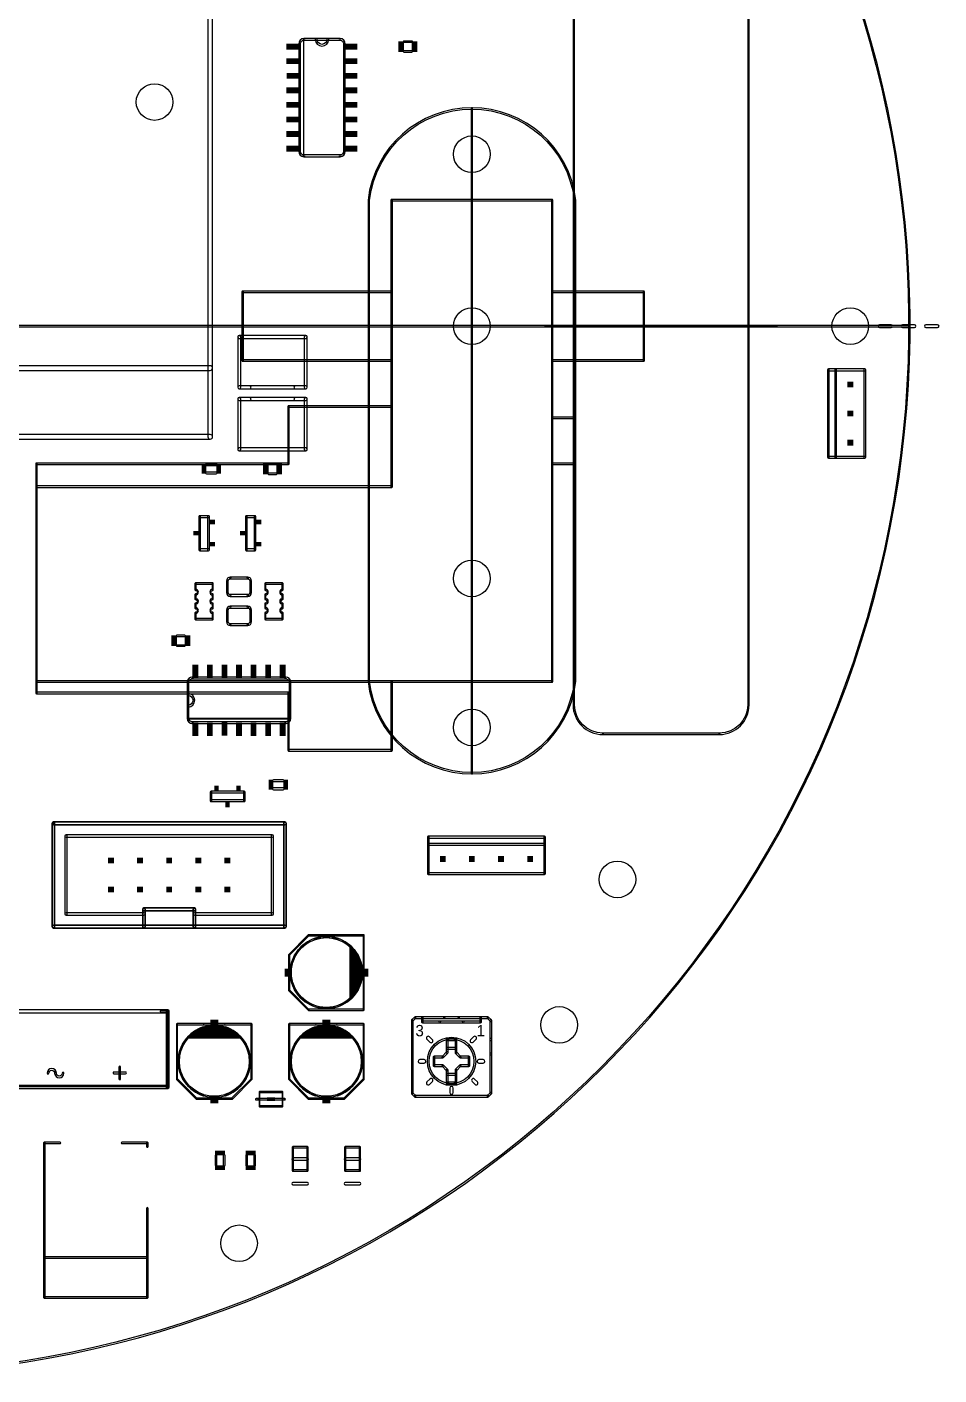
# Model space of a CAD drawing. Extents: x -92 to 94, y -92 to 86.
# Drawn here: x 14.5 to 94.1, y -91.5 to 26.1 of the extents above; entities that cross this region are included whole.
import ezdxf
from ezdxf.enums import TextEntityAlignment as Align

# ---------------------------------------------------------------- set-up
doc = ezdxf.new("R2010")
doc.units = 0
for name, color, linetype in [('20', 178, 'CONTINUOUS'), ('21', 6, 'CONTINUOUS'), ('51', 251, 'CONTINUOUS')]:
    doc.layers.add(name, color=color, linetype=linetype)

# ---------------------------------------------------------------- blocks, each defined once
blk = doc.blocks.new('RECT')
blk.add_solid([(-0.5, -0.5), (0.5, -0.5), (-0.5, 0.5), (0.5, 0.5)])

msp = doc.modelspace()

# ---------------------------------------------------------------- linework, layer by layer
at = {"layer": '20'}
for points in [[(-30.4589, 86.3001, 1), (-30.5011, 86.4199, 5.8333), (30.5011, 86.4199, 1), (30.4589, 86.3001, -5.8333)], [(62.2935, -33.02), (62.2935, 33.02, 1), (62.1665, 33.02), (62.1665, -33.02, 1)], [(77.4065, 33.02), (77.4065, -33.02, 1), (77.5335, -33.02), (77.5335, 33.02, 1)], [(62.2935, -33.02, 1), (62.1665, -33.02, 0.4142), (64.77, -35.6235, 1), (64.77, -35.4965, -0.4142)], [(62.2935, -33.02, 1), (62.1665, -33.02, 0.4142), (64.77, -35.6235, 1), (64.77, -35.4965, -0.4142)], [(62.2935, -33.02, 1), (62.1665, -33.02, 0.4142), (64.77, -35.6235, 1), (64.77, -35.4965, -0.4142)], [(74.93, -35.4965, 1), (74.93, -35.6235, 0.4142), (77.5335, -33.02, 1), (77.4065, -33.02, -0.4142)], [(74.93, -35.4965, 1), (74.93, -35.6235, 0.4142), (77.5335, -33.02, 1), (77.4065, -33.02, -0.4142)], [(74.93, -35.4965, 1), (74.93, -35.6235, 0.4142), (77.5335, -33.02, 1), (77.4065, -33.02, -0.4142)], [(74.93, -35.4965), (64.77, -35.4965, 1), (64.77, -35.6235), (74.93, -35.6235, 1)]]:
    msp.add_lwpolyline(points, format="xyb", close=True, dxfattribs=at)
for centre in [(25.654, 19.558), (53.34, 15), (53.34, 0), (86.36, 0), (53.34, -22), (53.34, -35), (66.04, -48.26), (60.96, -60.96), (33.02, -80.01)]:
    msp.add_circle(centre, 1.6, dxfattribs=at)
at = {"layer": '21'}
for points in [[(30.7072, -9.652), (30.7072, 48.348, 1), (30.3008, 48.348), (30.3008, -9.652, 1)], [(38.6842, 24.9428, 1), (38.6842, 25.0952, 0.4142), (38.227, 24.638, 1), (38.3794, 24.638, -0.4142)], [(38.227, 24.638), (38.227, 15.24, 1), (38.3794, 15.24), (38.3794, 24.638, 1)], [(39.751, 25.0952), (38.6842, 25.0952, 1), (38.6842, 24.9428), (39.751, 24.9428, 1)], [(38.6334, 25.019), (38.6334, 14.859, 1), (38.6842, 14.859), (38.6842, 25.019, 1)], [(40.767, 25.0952), (39.751, 25.0952, 1), (39.751, 24.9428), (40.767, 24.9428, 1)], [(39.8272, 25.019, 1), (39.6748, 25.019, 1), (40.8432, 25.019, 1), (40.6908, 25.019, -1)], [(41.8338, 25.0952), (40.767, 25.0952, 1), (40.767, 24.9428), (41.8338, 24.9428, 1)], [(42.1386, 24.638, 1), (42.291, 24.638, 0.4142), (41.8338, 25.0952, 1), (41.8338, 24.9428, -0.4142)], [(42.291, 15.24), (42.291, 24.638, 1), (42.1386, 24.638), (42.1386, 15.24, 1)], [(62.2769, 10.9926, 1), (62.4031, 11.0074, 0.8889), (44.2769, 11.0074, 1), (44.4031, 10.9926, -0.8889)], [(38.3794, 15.24, 1), (38.227, 15.24, 0.4142), (38.6842, 14.7828, 1), (38.6842, 14.9352, -0.4142)], [(41.8338, 14.9352, 1), (41.8338, 14.7828, 0.4142), (42.291, 15.24, 1), (42.1386, 15.24, -0.4142)], [(38.6842, 14.7828), (41.8338, 14.7828, 1), (41.8338, 14.9352), (38.6842, 14.9352, 1)], [(44.2765, 11), (44.2765, -31, 1), (44.4035, -31), (44.4035, 11, 1)], [(62.2765, 11), (62.2765, -31, 1), (62.4035, -31), (62.4035, 11, 1)], [(33.041, -1.06), (38.841, -1.06, 1), (38.841, -0.806), (33.041, -0.806, 1)], [(32.914, -0.933), (32.914, -5.333, 1), (33.168, -5.333), (33.168, -0.933, 1)], [(38.714, -0.933), (38.714, -5.333, 1), (38.968, -5.333), (38.968, -0.933, 1)], [(84.3788, -3.81), (84.3788, -11.43, 1), (84.5312, -11.43), (84.5312, -3.81, 1)], [(84.455, -3.8862), (85.09, -3.8862, 1), (85.09, -3.7338), (84.455, -3.7338, 1)], [(85.0138, -3.81), (85.0138, -11.43, 1), (85.1662, -11.43), (85.1662, -3.81, 1)], [(85.09, -3.8862), (87.63, -3.8862, 1), (87.63, -3.7338), (85.09, -3.7338, 1)], [(87.7062, -11.43), (87.7062, -3.81, 1), (87.5538, -3.81), (87.5538, -11.43, 1)], [(33.041, -5.46), (33.941, -5.46, 1), (33.941, -5.206), (33.041, -5.206, 1)], [(38.841, -5.206), (37.941, -5.206, 1), (37.941, -5.46), (38.841, -5.46, 1)], [(33.168, -10.751), (33.168, -6.351, 1), (32.914, -6.351), (32.914, -10.751, 1)], [(33.041, -6.478), (33.941, -6.478, 1), (33.941, -6.224), (33.041, -6.224, 1)], [(38.841, -6.224), (37.941, -6.224, 1), (37.941, -6.478), (38.841, -6.478, 1)], [(38.968, -10.751), (38.968, -6.351, 1), (38.714, -6.351), (38.714, -10.751, 1)], [(-31.496, -9.8552), (30.504, -9.8552, 1), (30.504, -9.4488), (-31.496, -9.4488, 1)], [(38.841, -10.624), (33.041, -10.624, 1), (33.041, -10.878), (38.841, -10.878, 1)], [(85.09, -11.3538), (84.455, -11.3538, 1), (84.455, -11.5062), (85.09, -11.5062, 1)], [(87.63, -11.3538), (85.09, -11.3538, 1), (85.09, -11.5062), (87.63, -11.5062, 1)], [(29.6672, -19.5072), (29.6672, -16.6116, 1), (29.5148, -16.6116), (29.5148, -19.5072, 1)], [(29.591, -16.6878), (30.353, -16.6878, 1), (30.353, -16.5354), (29.591, -16.5354, 1)], [(30.2768, -16.6116), (30.2768, -19.5072, 1), (30.4292, -19.5072), (30.4292, -16.6116, 1)], [(33.7312, -19.5072), (33.7312, -16.6116, 1), (33.5788, -16.6116), (33.5788, -19.5072, 1)], [(33.655, -16.6878), (34.417, -16.6878, 1), (34.417, -16.5354), (33.655, -16.5354, 1)], [(34.3408, -16.6116), (34.3408, -19.5072, 1), (34.4932, -19.5072), (34.4932, -16.6116, 1)], [(30.353, -19.431), (29.591, -19.431, 1), (29.591, -19.5834), (30.353, -19.5834, 1)], [(34.417, -19.431), (33.655, -19.431, 1), (33.655, -19.5834), (34.417, -19.5834, 1)], [(32.258, -22.0472, 1), (32.258, -21.8948, 0.4142), (31.9278, -22.225, 1), (32.0802, -22.225, -0.4142)], [(32.0802, -23.241), (32.0802, -22.225, 1), (31.9278, -22.225), (31.9278, -23.241, 1)], [(32.258, -22.0472), (33.782, -22.0472, 1), (33.782, -21.8948), (32.258, -21.8948, 1)], [(33.9598, -22.225, 1), (34.1122, -22.225, 0.4142), (33.782, -21.8948, 1), (33.782, -22.0472, -0.4142)], [(34.1122, -23.241), (34.1122, -22.225, 1), (33.9598, -22.225), (33.9598, -23.241, 1)], [(32.0802, -23.241, 1), (31.9278, -23.241, 0.4142), (32.258, -23.5712, 1), (32.258, -23.4188, -0.4142)], [(33.782, -23.4188), (32.258, -23.4188, 1), (32.258, -23.5712), (33.782, -23.5712, 1)], [(33.782, -23.4188, 1), (33.782, -23.5712, 0.4142), (34.1122, -23.241, 1), (33.9598, -23.241, -0.4142)], [(32.258, -24.5872, 1), (32.258, -24.4348, 0.4142), (31.9278, -24.765, 1), (32.0802, -24.765, -0.4142)], [(32.0802, -25.781), (32.0802, -24.765, 1), (31.9278, -24.765), (31.9278, -25.781, 1)], [(32.258, -24.5872), (33.782, -24.5872, 1), (33.782, -24.4348), (32.258, -24.4348, 1)], [(33.9598, -24.765, 1), (34.1122, -24.765, 0.4142), (33.782, -24.4348, 1), (33.782, -24.5872, -0.4142)], [(34.1122, -25.781), (34.1122, -24.765, 1), (33.9598, -24.765), (33.9598, -25.781, 1)], [(32.0802, -25.781, 1), (31.9278, -25.781, 0.4142), (32.258, -26.1112, 1), (32.258, -25.9588, -0.4142)], [(33.782, -25.9588, 1), (33.782, -26.1112, 0.4142), (34.1122, -25.781, 1), (33.9598, -25.781, -0.4142)], [(33.782, -25.9588), (32.258, -25.9588, 1), (32.258, -26.1112), (33.782, -26.1112, 1)], [(28.956, -30.7594, 1), (28.956, -30.607, 0.4142), (28.4988, -31.0642, 1), (28.6512, -31.0642, -0.4142)], [(28.4988, -31.0642), (28.4988, -32.131, 1), (28.6512, -32.131), (28.6512, -31.0642, 1)], [(37.3888, -31.0642, 1), (37.5412, -31.0642, 0.4142), (37.084, -30.607, 1), (37.084, -30.7594, -0.4142)], [(37.5412, -34.2138), (37.5412, -31.0642, 1), (37.3888, -31.0642), (37.3888, -34.2138, 1)], [(44.4031, -30.9926, 1), (44.2769, -31.0074, 0.8889), (62.4031, -31.0074, 1), (62.2769, -30.9926, -0.8889)], [(28.4988, -32.131), (28.4988, -33.147, 1), (28.6512, -33.147), (28.6512, -32.131, 1)], [(28.575, -33.0708, 1), (28.575, -33.2232, 1), (28.575, -32.0548, 1), (28.575, -32.2072, -1)], [(28.4988, -33.147), (28.4988, -34.2138, 1), (28.6512, -34.2138), (28.6512, -33.147, 1)], [(28.6512, -34.2138, 1), (28.4988, -34.2138, 0.4142), (28.956, -34.671, 1), (28.956, -34.5186, -0.4142)], [(28.575, -34.2646), (37.465, -34.2646, 1), (37.465, -34.2138), (28.575, -34.2138, 1)], [(37.084, -34.5186, 1), (37.084, -34.671, 0.4142), (37.5412, -34.2138, 1), (37.3888, -34.2138, -0.4142)], [(30.5816, -40.7162), (33.4772, -40.7162, 1), (33.4772, -40.5638), (30.5816, -40.5638, 1)], [(30.6578, -41.402), (30.6578, -40.64, 1), (30.5054, -40.64), (30.5054, -41.402, 1)], [(33.401, -40.64), (33.401, -41.402, 1), (33.5534, -41.402), (33.5534, -40.64, 1)], [(33.4772, -41.3258), (30.5816, -41.3258, 1), (30.5816, -41.4782), (33.4772, -41.4782, 1)], [(16.824, -43.4806), (37.024, -43.4806, 1), (37.024, -43.2774), (16.824, -43.2774, 1)], [(16.9256, -52.379), (16.9256, -43.479, 1), (16.7224, -43.479), (16.7224, -52.379, 1)], [(36.9224, -43.379), (36.9224, -52.379, 1), (37.1256, -52.379), (37.1256, -43.379, 1)], [(49.6062, -45.212), (49.6062, -44.577, 1), (49.4538, -44.577), (49.4538, -45.212, 1)], [(59.69, -44.5008), (49.53, -44.5008, 1), (49.53, -44.6532), (59.69, -44.6532, 1)], [(59.6138, -44.577), (59.6138, -45.212, 1), (59.7662, -45.212), (59.7662, -44.577, 1)], [(49.6062, -47.752), (49.6062, -45.212, 1), (49.4538, -45.212), (49.4538, -47.752, 1)], [(59.69, -45.1358), (49.53, -45.1358, 1), (49.53, -45.2882), (59.69, -45.2882, 1)], [(59.6138, -45.212), (59.6138, -47.752, 1), (59.7662, -47.752), (59.7662, -45.212, 1)], [(49.53, -47.8282), (59.69, -47.8282, 1), (59.69, -47.6758), (49.53, -47.6758, 1)], [(24.8256, -52.379), (24.8256, -50.879, 1), (24.6224, -50.879), (24.6224, -52.379, 1)], [(24.724, -50.9806), (29.124, -50.9806, 1), (29.124, -50.7774), (24.724, -50.7774, 1)], [(29.0224, -50.879), (29.0224, -52.379, 1), (29.2256, -52.379), (29.2256, -50.879, 1)], [(24.724, -52.2774), (16.824, -52.2774, 1), (16.824, -52.4806), (24.724, -52.4806, 1)], [(29.124, -52.2774), (24.724, -52.2774, 1), (24.724, -52.4806), (29.124, -52.4806, 1)], [(37.024, -52.2774), (29.124, -52.2774, 1), (29.124, -52.4806), (37.024, -52.4806, 1)], [(37.4259, -54.8739), (39.1259, -53.1739, 1), (39.0541, -53.1021), (37.3541, -54.8021, 1)], [(43.5416, -55.4536, 1), (43.6384, -55.4224, 0.7285), (37.6416, -55.4224, 1), (37.7384, -55.4536, -0.7285)], [(39.09, -53.1888), (43.89, -53.1888, 1), (43.89, -53.0872), (39.09, -53.0872, 1)], [(43.8392, -53.138), (43.8392, -55.438, 1), (43.9408, -55.438), (43.9408, -53.138, 1)], [(37.4408, -55.438), (37.4408, -54.838, 1), (37.3392, -54.838), (37.3392, -55.438, 1)], [(37.4408, -57.938), (37.4408, -57.338, 1), (37.3392, -57.338), (37.3392, -57.938, 1)], [(37.7384, -57.3224, 1), (37.6416, -57.3536, 0.7285), (43.6384, -57.3536, 1), (43.5416, -57.3224, -0.7285)], [(43.8392, -57.338), (43.8392, -59.638, 1), (43.9408, -59.638), (43.9408, -57.338, 1)], [(39.1259, -59.6021), (37.4259, -57.9021, 1), (37.3541, -57.9739), (39.0541, -59.6739, 1)], [(26.7926, -59.7031), (26.1926, -59.7031, 1), (26.1926, -59.8301), (26.7926, -59.8301, 1)], [(26.6954, -59.7916), (26.6954, -66.3956, 1), (26.8478, -66.3956), (26.8478, -59.7916, 1)], [(43.89, -59.5872), (39.09, -59.5872, 1), (39.09, -59.6888), (43.89, -59.6888, 1)], [(27.6618, -65.685), (27.6618, -60.885, 1), (27.5602, -60.885), (27.5602, -65.685, 1)], [(27.611, -60.9358), (29.911, -60.9358, 1), (29.911, -60.8342), (27.611, -60.8342, 1)], [(29.9266, -61.2334, 1), (29.8954, -61.1366, 0.7285), (29.8954, -67.1334, 1), (29.9266, -67.0366, -0.7285)], [(31.7954, -67.0366, 1), (31.8266, -67.1334, 0.7285), (31.8266, -61.1366, 1), (31.7954, -61.2334, -0.7285)], [(31.811, -60.9358), (34.111, -60.9358, 1), (34.111, -60.8342), (31.811, -60.8342, 1)], [(34.0602, -60.885), (34.0602, -65.685, 1), (34.1618, -65.685), (34.1618, -60.885, 1)], [(37.4408, -65.685), (37.4408, -60.885, 1), (37.3392, -60.885), (37.3392, -65.685, 1)], [(37.39, -60.9358), (39.69, -60.9358, 1), (39.69, -60.8342), (37.39, -60.8342, 1)], [(39.7056, -61.2334, 1), (39.6744, -61.1366, 0.7285), (39.6744, -67.1334, 1), (39.7056, -67.0366, -0.7285)], [(41.5744, -67.0366, 1), (41.6056, -67.1334, 0.7285), (41.6056, -61.1366, 1), (41.5744, -61.2334, -0.7285)], [(41.59, -60.9358), (43.89, -60.9358, 1), (43.89, -60.8342), (41.59, -60.8342, 1)], [(43.8392, -60.885), (43.8392, -65.685, 1), (43.9408, -65.685), (43.9408, -60.885, 1)], [(48.3331, -60.2711), (48.0791, -60.5251, 1), (48.1869, -60.6329), (48.4409, -60.3789, 1)], [(48.0568, -60.579), (48.0568, -62.23, 1), (48.2092, -62.23), (48.2092, -60.579, 1)], [(49.022, -60.2488), (48.387, -60.2488, 1), (48.387, -60.4012), (49.022, -60.4012, 1)], [(48.9458, -60.325), (48.9458, -60.706, 1), (49.0982, -60.706), (49.0982, -60.325, 1)], [(50.927, -60.2488), (49.022, -60.2488, 1), (49.022, -60.4012), (50.927, -60.4012, 1)], [(50.546, -60.6298), (49.022, -60.6298, 1), (49.022, -60.7822), (50.546, -60.7822, 1)], [(54.102, -60.2488), (52.197, -60.2488, 1), (52.197, -60.4012), (54.102, -60.4012, 1)], [(54.102, -60.6298), (52.578, -60.6298, 1), (52.578, -60.7822), (54.102, -60.7822, 1)], [(54.737, -60.2488), (54.102, -60.2488, 1), (54.102, -60.4012), (54.737, -60.4012, 1)], [(54.1782, -60.706), (54.1782, -60.325, 1), (54.0258, -60.325), (54.0258, -60.706, 1)], [(54.6831, -60.3789), (54.9371, -60.6329, 1), (55.0449, -60.5251), (54.7909, -60.2711, 1)], [(55.0672, -62.23), (55.0672, -60.579, 1), (54.9148, -60.579), (54.9148, -62.23, 1)], [(51.943, -62.1538), (51.181, -62.1538, 1), (51.181, -62.3062), (51.943, -62.3062, 1)], [(51.1048, -62.23), (51.1048, -62.992, 1), (51.2572, -62.992), (51.2572, -62.23, 1)], [(52.0192, -62.992), (52.0192, -62.23, 1), (51.8668, -62.23), (51.8668, -62.992, 1)], [(48.0568, -63.5), (48.0568, -66.929, 1), (48.2092, -66.929), (48.2092, -63.5, 1)], [(51.1271, -63.3191), (50.7461, -63.7001, 1), (50.8539, -63.8079), (51.2349, -63.4269, 1)], [(51.181, -63.0682), (51.943, -63.0682, 1), (51.943, -62.9158), (51.181, -62.9158, 1)], [(51.1048, -62.992), (51.1048, -63.373, 1), (51.2572, -63.373), (51.2572, -62.992, 1)], [(52.0192, -63.373), (52.0192, -62.992, 1), (51.8668, -62.992), (51.8668, -63.373, 1)], [(51.8891, -63.4269), (52.2701, -63.8079, 1), (52.3779, -63.7001), (51.9969, -63.3191, 1)], [(55.0672, -66.929), (55.0672, -63.5, 1), (54.9148, -63.5), (54.9148, -66.929, 1)], [(22.5364, -64.6366), (22.5364, -65.6526, 1), (22.6888, -65.6526), (22.6888, -64.6366, 1)], [(49.1744, -63.9826), (48.7934, -63.9826, 1), (48.7934, -64.2874), (49.1744, -64.2874, 1)], [(50.8, -63.6778), (50.038, -63.6778, 1), (50.038, -63.8302), (50.8, -63.8302, 1)], [(49.9618, -63.754), (49.9618, -64.516, 1), (50.1142, -64.516), (50.1142, -63.754, 1)], [(50.038, -64.5922), (50.8, -64.5922, 1), (50.8, -64.4398), (50.038, -64.4398, 1)], [(50.7461, -64.5699), (51.1271, -64.9509, 1), (51.2349, -64.8431), (50.8539, -64.4621, 1)], [(51.9969, -64.9509), (52.3779, -64.5699, 1), (52.2701, -64.4621), (51.8891, -64.8431, 1)], [(53.086, -63.6778), (52.324, -63.6778, 1), (52.324, -63.8302), (53.086, -63.8302, 1)], [(52.324, -64.5922), (53.086, -64.5922, 1), (53.086, -64.4398), (52.324, -64.4398, 1)], [(53.1622, -64.516), (53.1622, -63.754, 1), (53.0098, -63.754), (53.0098, -64.516, 1)], [(53.9496, -64.2874), (54.3306, -64.2874, 1), (54.3306, -63.9826), (53.9496, -63.9826, 1)], [(16.931, -65.1716, 1), (17.0834, -65.1716, 1), (16.2706, -65.1716, 1), (16.423, -65.1716, -1)], [(17.0834, -65.1716, 1), (16.931, -65.1716, 1), (17.7438, -65.1716, 1), (17.5914, -65.1716, -1)], [(23.1206, -65.0684), (22.1046, -65.0684, 1), (22.1046, -65.2208), (23.1206, -65.2208, 1)], [(29.3469, -67.3491), (27.6469, -65.6491, 1), (27.5751, -65.7209), (29.2751, -67.4209, 1)], [(34.0751, -65.6491), (32.3751, -67.3491, 1), (32.4469, -67.4209), (34.1469, -65.7209, 1)], [(39.1259, -67.3491), (37.4259, -65.6491, 1), (37.3541, -65.7209), (39.0541, -67.4209, 1)], [(43.8541, -65.6491), (42.1541, -67.3491, 1), (42.2259, -67.4209), (43.9259, -65.7209, 1)], [(49.6762, -65.6782), (49.4222, -65.9322, 1), (49.6378, -66.1478), (49.8918, -65.8938, 1)], [(51.1048, -64.897), (51.1048, -65.278, 1), (51.2572, -65.278), (51.2572, -64.897, 1)], [(51.181, -65.3542), (51.943, -65.3542, 1), (51.943, -65.2018), (51.181, -65.2018, 1)], [(51.1048, -65.278), (51.1048, -66.04, 1), (51.2572, -66.04), (51.2572, -65.278, 1)], [(52.0192, -65.278), (52.0192, -64.897, 1), (51.8668, -64.897), (51.8668, -65.278, 1)], [(52.0192, -66.04), (52.0192, -65.278, 1), (51.8668, -65.278), (51.8668, -66.04, 1)], [(53.3592, -65.8938), (53.6132, -66.1478, 1), (53.8288, -65.9322), (53.5748, -65.6782, 1)], [(7.2136, -66.4718), (26.7716, -66.4718, 1), (26.7716, -66.3194), (7.2136, -66.3194, 1)], [(34.814, -66.847), (36.814, -66.847, 1), (36.814, -66.777), (34.814, -66.777, 1)], [(48.4409, -67.1291), (48.1869, -66.8751, 1), (48.0791, -66.9829), (48.3331, -67.2369, 1)], [(51.181, -66.1162), (51.943, -66.1162, 1), (51.943, -65.9638), (51.181, -65.9638, 1)], [(51.4096, -66.4718), (51.4096, -66.8528, 1), (51.7144, -66.8528), (51.7144, -66.4718, 1)], [(54.7909, -67.2369), (55.0449, -66.9829, 1), (54.9371, -66.8751), (54.6831, -67.1291, 1)], [(29.911, -67.3342), (29.311, -67.3342, 1), (29.311, -67.4358), (29.911, -67.4358, 1)], [(32.411, -67.3342), (31.811, -67.3342, 1), (31.811, -67.4358), (32.411, -67.4358, 1)], [(34.514, -67.5005), (37.014, -67.5005, 1), (37.014, -67.3735), (34.514, -67.3735, 1)], [(36.814, -68.027), (34.814, -68.027, 1), (34.814, -68.097), (36.814, -68.097, 1)], [(39.69, -67.3342), (39.09, -67.3342, 1), (39.09, -67.4358), (39.69, -67.4358, 1)], [(42.19, -67.3342), (41.59, -67.3342, 1), (41.59, -67.4358), (42.19, -67.4358, 1)], [(48.387, -67.2592), (54.737, -67.2592, 1), (54.737, -67.1068), (48.387, -67.1068, 1)], [(17.399, -71.1835), (16.0274, -71.1835, 1), (16.0274, -71.3105), (17.399, -71.3105, 1)], [(15.9639, -71.247), (15.9639, -81.2546, 1), (16.0909, -81.2546), (16.0909, -71.247, 1)], [(22.7965, -71.3105), (25.019, -71.3105, 1), (25.019, -71.1835), (22.7965, -71.1835, 1)], [(24.9555, -71.247), (24.9555, -71.5645, 1), (25.0825, -71.5645), (25.0825, -71.247, 1)], [(37.719, -72.7456), (38.989, -72.7456, 1), (38.989, -72.5424), (37.719, -72.5424, 1)], [(42.291, -72.7456), (43.561, -72.7456, 1), (43.561, -72.5424), (42.291, -72.5424, 1)], [(38.989, -74.7014), (37.719, -74.7014, 1), (37.719, -74.9046), (38.989, -74.9046, 1)], [(43.561, -74.7014), (42.291, -74.7014, 1), (42.291, -74.9046), (43.561, -74.9046, 1)], [(25.0825, -84.7344), (25.0825, -76.962, 1), (24.9555, -76.962), (24.9555, -84.7344, 1)], [(15.9639, -81.2546), (15.9639, -84.7344, 1), (16.0909, -84.7344), (16.0909, -81.2546, 1)], [(24.9936, -81.1911), (16.0274, -81.1911, 1), (16.0274, -81.3181), (24.9936, -81.3181, 1)], [(16.0274, -84.7979), (25.019, -84.7979, 1), (25.019, -84.6709), (16.0274, -84.6709, 1)]]:
    msp.add_lwpolyline(points, format="xyb", close=True, dxfattribs=at)
at = {"layer": '51'}
msp.add_line((59.69, 0), (80.01, 0), dxfattribs=at)
for points in [[(47.396, 24.7652), (48.108, 24.7652, 1), (48.108, 24.8668), (47.396, 24.8668, 1)], [(47.396, 23.9142), (48.108, 23.9142, 1), (48.108, 24.0158), (47.396, 24.0158, 1)], [(53.2765, 19), (53.2765, -39, 1), (53.4035, -39), (53.4035, 19, 1)], [(60.34, 11.0635), (46.34, 11.0635, 1), (46.34, 10.9365), (60.34, 10.9365, 1)], [(46.2765, 11), (46.2765, 3, 1), (46.4035, 3), (46.4035, 11, 1)], [(60.2765, 11), (60.2765, 3, 1), (60.4035, 3), (60.4035, 11, 1)], [(46.34, 3.0635), (33.34, 3.0635, 1), (33.34, 2.9365), (46.34, 2.9365, 1)], [(33.2765, 3), (33.2765, -3, 1), (33.4035, -3), (33.4035, 3, 1)], [(46.2765, 3), (46.2765, -3, 1), (46.4035, -3), (46.4035, 3, 1)], [(60.2765, 3), (60.2765, -3, 1), (60.4035, -3), (60.4035, 3, 1)], [(60.34, 2.9365), (68.34, 2.9365, 1), (68.34, 3.0635), (60.34, 3.0635, 1)], [(68.2765, 3), (68.2765, 0, 1), (68.4035, 0), (68.4035, 3, 1)], [(91.44, 0.0635), (-91.44, 0.0635, 1), (-91.44, -0.0635), (91.44, -0.0635, 1)], [(68.34, 0.0635), (33.34, 0.0635, 1), (33.34, -0.0635), (68.34, -0.0635, 1)], [(68.2765, 0), (68.2765, -3, 1), (68.4035, -3), (68.4035, 0, 1)], [(88.9, -0.127), (89.9267, -0.127, 1), (89.9267, 0.127), (88.9, 0.127, 1)], [(90.9267, -0.127), (91.9533, -0.127, 1), (91.9533, 0.127), (90.9267, 0.127, 1)], [(92.9533, -0.127), (93.98, -0.127, 1), (93.98, 0.127), (92.9533, 0.127, 1)], [(33.041, -1.06), (38.841, -1.06, 1), (38.841, -0.806), (33.041, -0.806, 1)], [(33.168, -5.333), (33.168, -0.933, 1), (32.914, -0.933), (32.914, -5.333, 1)], [(38.714, -0.933), (38.714, -5.333, 1), (38.968, -5.333), (38.968, -0.933, 1)], [(30.504, -3.4488), (-31.496, -3.4488, 1), (-31.496, -3.8552), (30.504, -3.8552, 1)], [(46.34, -2.9365), (33.34, -2.9365, 1), (33.34, -3.0635), (46.34, -3.0635, 1)], [(46.2765, -3), (46.2765, -7, 1), (46.4035, -7), (46.4035, -3, 1)], [(60.2765, -3), (60.2765, -8, 1), (60.4035, -8), (60.4035, -3, 1)], [(60.34, -3.0635), (68.34, -3.0635, 1), (68.34, -2.9365), (60.34, -2.9365, 1)], [(38.841, -5.206), (33.041, -5.206, 1), (33.041, -5.46), (38.841, -5.46, 1)], [(33.168, -10.751), (33.168, -6.351, 1), (32.914, -6.351), (32.914, -10.751, 1)], [(33.041, -6.478), (38.841, -6.478, 1), (38.841, -6.224), (33.041, -6.224, 1)], [(46.34, -6.9365), (37.34, -6.9365, 1), (37.34, -7.0635), (46.34, -7.0635, 1)], [(37.2765, -7), (37.2765, -12, 1), (37.4035, -12), (37.4035, -7, 1)], [(38.714, -6.351), (38.714, -10.751, 1), (38.968, -10.751), (38.968, -6.351, 1)], [(46.2765, -7), (46.2765, -14, 1), (46.4035, -14), (46.4035, -7, 1)], [(60.2765, -8), (60.2765, -12, 1), (60.4035, -12), (60.4035, -8, 1)], [(60.34, -8.0635), (62.34, -8.0635, 1), (62.34, -7.9365), (60.34, -7.9365, 1)], [(62.2765, -8), (62.2765, -12, 1), (62.4035, -12), (62.4035, -8, 1)], [(38.841, -10.624), (33.041, -10.624, 1), (33.041, -10.878), (38.841, -10.878, 1)], [(37.34, -11.9365), (15.34, -11.9365, 1), (15.34, -12.0635), (37.34, -12.0635, 1)], [(15.2765, -12), (15.2765, -14, 1), (15.4035, -14), (15.4035, -12, 1)], [(31.039, -12.0138), (30.175, -12.0138, 1), (30.175, -12.1662), (31.039, -12.1662, 1)], [(30.175, -12.8782), (31.039, -12.8782, 1), (31.039, -12.7258), (30.175, -12.7258, 1)], [(36.297, -11.9762), (35.585, -11.9762, 1), (35.585, -12.0778), (36.297, -12.0778, 1)], [(36.297, -12.8272), (35.585, -12.8272, 1), (35.585, -12.9288), (36.297, -12.9288, 1)], [(60.2765, -12), (60.2765, -31, 1), (60.4035, -31), (60.4035, -12, 1)], [(62.34, -11.9365), (60.34, -11.9365, 1), (60.34, -12.0635), (62.34, -12.0635, 1)], [(46.34, -13.9365), (15.34, -13.9365, 1), (15.34, -14.0635), (46.34, -14.0635, 1)], [(15.2765, -14), (15.2765, -31, 1), (15.4035, -31), (15.4035, -14, 1)], [(29.2728, -23.003), (29.2728, -22.453, 1), (29.1712, -22.453), (29.1712, -23.003, 1)], [(29.222, -22.5038), (30.722, -22.5038, 1), (30.722, -22.4022), (29.222, -22.4022, 1)], [(29.222, -23.3522, 1), (29.222, -23.4538, 1), (29.222, -22.9522, 1), (29.222, -23.0538, -1)], [(29.2728, -23.803), (29.2728, -23.403, 1), (29.1712, -23.403), (29.1712, -23.803, 1)], [(30.722, -23.0538, 1), (30.722, -22.9522, 1), (30.722, -23.4538, 1), (30.722, -23.3522, -1)], [(30.6712, -22.453), (30.6712, -23.003, 1), (30.7728, -23.003), (30.7728, -22.453, 1)], [(30.6712, -23.403), (30.6712, -23.803, 1), (30.7728, -23.803), (30.7728, -23.403, 1)], [(35.3688, -23.003), (35.3688, -22.453, 1), (35.2672, -22.453), (35.2672, -23.003, 1)], [(35.318, -22.5038), (36.818, -22.5038, 1), (36.818, -22.4022), (35.318, -22.4022, 1)], [(35.318, -23.3522, 1), (35.318, -23.4538, 1), (35.318, -22.9522, 1), (35.318, -23.0538, -1)], [(35.3688, -23.803), (35.3688, -23.403, 1), (35.2672, -23.403), (35.2672, -23.803, 1)], [(36.818, -23.0538, 1), (36.818, -22.9522, 1), (36.818, -23.4538, 1), (36.818, -23.3522, -1)], [(36.7672, -22.453), (36.7672, -23.003, 1), (36.8688, -23.003), (36.8688, -22.453, 1)], [(36.7672, -23.403), (36.7672, -23.803, 1), (36.8688, -23.803), (36.8688, -23.403, 1)], [(29.222, -24.1522, 1), (29.222, -24.2538, 1), (29.222, -23.7522, 1), (29.222, -23.8538, -1)], [(29.2728, -24.603), (29.2728, -24.203, 1), (29.1712, -24.203), (29.1712, -24.603, 1)], [(29.222, -24.9522, 1), (29.222, -25.0538, 1), (29.222, -24.5522, 1), (29.222, -24.6538, -1)], [(30.722, -23.8538, 1), (30.722, -23.7522, 1), (30.722, -24.2538, 1), (30.722, -24.1522, -1)], [(30.722, -24.6538, 1), (30.722, -24.5522, 1), (30.722, -25.0538, 1), (30.722, -24.9522, -1)], [(30.6712, -24.203), (30.6712, -24.603, 1), (30.7728, -24.603), (30.7728, -24.203, 1)], [(35.318, -24.1522, 1), (35.318, -24.2538, 1), (35.318, -23.7522, 1), (35.318, -23.8538, -1)], [(35.3688, -24.603), (35.3688, -24.203, 1), (35.2672, -24.203), (35.2672, -24.603, 1)], [(35.318, -24.9522, 1), (35.318, -25.0538, 1), (35.318, -24.5522, 1), (35.318, -24.6538, -1)], [(36.818, -23.8538, 1), (36.818, -23.7522, 1), (36.818, -24.2538, 1), (36.818, -24.1522, -1)], [(36.818, -24.6538, 1), (36.818, -24.5522, 1), (36.818, -25.0538, 1), (36.818, -24.9522, -1)], [(36.7672, -24.203), (36.7672, -24.603, 1), (36.8688, -24.603), (36.8688, -24.203, 1)], [(29.2728, -25.553), (29.2728, -25.003, 1), (29.1712, -25.003), (29.1712, -25.553, 1)], [(30.722, -25.5022), (29.222, -25.5022, 1), (29.222, -25.6038), (30.722, -25.6038, 1)], [(30.6712, -25.003), (30.6712, -25.553, 1), (30.7728, -25.553), (30.7728, -25.003, 1)], [(35.3688, -25.553), (35.3688, -25.003, 1), (35.2672, -25.003), (35.2672, -25.553, 1)], [(36.818, -25.5022), (35.318, -25.5022, 1), (35.318, -25.6038), (36.818, -25.6038, 1)], [(36.7672, -25.003), (36.7672, -25.553, 1), (36.8688, -25.553), (36.8688, -25.003, 1)], [(28.296, -26.9622), (27.584, -26.9622, 1), (27.584, -27.0638), (28.296, -27.0638, 1)], [(28.296, -27.8132), (27.584, -27.8132, 1), (27.584, -27.9148), (28.296, -27.9148, 1)], [(46.34, -30.9365), (15.34, -30.9365, 1), (15.34, -31.0635), (46.34, -31.0635, 1)], [(15.2765, -31), (15.2765, -32, 1), (15.4035, -32), (15.4035, -31, 1)], [(37.084, -30.607), (28.956, -30.607, 1), (28.956, -30.7594), (37.084, -30.7594, 1)], [(60.34, -30.9365), (46.34, -30.9365, 1), (46.34, -31.0635), (60.34, -31.0635, 1)], [(46.4035, -37), (46.4035, -31, 1), (46.2765, -31), (46.2765, -37, 1)], [(15.34, -32.0635), (37.34, -32.0635, 1), (37.34, -31.9365), (15.34, -31.9365, 1)], [(37.2765, -32), (37.2765, -37, 1), (37.4035, -37), (37.4035, -32, 1)], [(28.956, -34.671), (37.084, -34.671, 1), (37.084, -34.5186), (28.956, -34.5186, 1)], [(37.34, -37.0635), (46.34, -37.0635, 1), (46.34, -36.9365), (37.34, -36.9365, 1)], [(36.881, -39.5728), (36.017, -39.5728, 1), (36.017, -39.7252), (36.881, -39.7252, 1)], [(36.017, -40.4372), (36.881, -40.4372, 1), (36.881, -40.2848), (36.017, -40.2848, 1)], [(37.024, -43.252), (16.824, -43.252, 1), (16.824, -43.506), (37.024, -43.506, 1)], [(16.697, -43.379), (16.697, -52.379, 1), (16.951, -52.379), (16.951, -43.379, 1)], [(37.151, -52.379), (37.151, -43.379, 1), (36.897, -43.379), (36.897, -52.379, 1)], [(18.0256, -51.279), (18.0256, -44.479, 1), (17.8224, -44.479), (17.8224, -51.279, 1)], [(17.924, -44.5806), (35.924, -44.5806, 1), (35.924, -44.3774), (17.924, -44.3774, 1)], [(36.0256, -51.279), (36.0256, -44.479, 1), (35.8224, -44.479), (35.8224, -51.279, 1)], [(17.924, -51.3806), (24.724, -51.3806, 1), (24.724, -51.1774), (17.924, -51.1774, 1)], [(24.851, -52.379), (24.851, -50.879, 1), (24.597, -50.879), (24.597, -52.379, 1)], [(24.724, -51.006), (29.124, -51.006, 1), (29.124, -50.752), (24.724, -50.752, 1)], [(28.997, -50.879), (28.997, -52.379, 1), (29.251, -52.379), (29.251, -50.879, 1)], [(35.924, -51.1774), (29.124, -51.1774, 1), (29.124, -51.3806), (35.924, -51.3806, 1)], [(16.824, -52.506), (24.724, -52.506, 1), (24.724, -52.252), (16.824, -52.252, 1)], [(24.724, -52.506), (29.124, -52.506, 1), (29.124, -52.252), (24.724, -52.252, 1)], [(29.124, -52.506), (37.024, -52.506, 1), (37.024, -52.252), (29.124, -52.252, 1)], [(37.4259, -54.8739), (39.1259, -53.1739, 1), (39.0541, -53.1021), (37.3541, -54.8021, 1)], [(39.09, -53.1888), (43.89, -53.1888, 1), (43.89, -53.0872), (39.09, -53.0872, 1)], [(43.8392, -53.138), (43.8392, -59.638, 1), (43.9408, -59.638), (43.9408, -53.138, 1)], [(37.4408, -57.938), (37.4408, -54.838, 1), (37.3392, -54.838), (37.3392, -57.938, 1)], [(42.7908, -58.638), (42.7908, -54.188, 1), (42.6892, -54.188), (42.6892, -58.638, 1)], [(43.2297, -54.7063), (42.8297, -54.2063, 1), (42.7503, -54.2697), (43.1503, -54.7697, 1)], [(42.7392, -54.238), (42.7392, -58.488, 1), (42.8408, -58.488), (42.8408, -54.238, 1)], [(42.8031, -54.2036), (42.79, -54.2036, 1), (42.79, -54.3052), (42.8031, -54.3052, 1)], [(42.8844, -54.3052), (42.79, -54.3052, 1), (42.79, -54.4068), (42.8844, -54.4068, 1)], [(42.9657, -54.4068), (42.79, -54.4068, 1), (42.79, -54.5084), (42.9657, -54.5084, 1)], [(43.047, -54.5084), (42.79, -54.5084, 1), (42.79, -54.61), (43.047, -54.61, 1)], [(43.1282, -54.61), (42.79, -54.61, 1), (42.79, -54.7116), (43.1282, -54.7116, 1)], [(43.2022, -54.7116), (42.79, -54.7116, 1), (42.79, -54.8132), (43.2022, -54.8132, 1)], [(43.253, -54.8132), (42.79, -54.8132, 1), (42.79, -54.9148), (43.253, -54.9148, 1)], [(43.3038, -54.9148), (42.79, -54.9148, 1), (42.79, -55.0164), (43.3038, -55.0164, 1)], [(43.3546, -55.0164), (42.79, -55.0164, 1), (42.79, -55.118), (43.3546, -55.118, 1)], [(43.4054, -55.118), (42.79, -55.118, 1), (42.79, -55.2196), (43.4054, -55.2196, 1)], [(43.4562, -55.2196), (42.79, -55.2196, 1), (42.79, -55.3212), (43.4562, -55.3212, 1)], [(43.5854, -55.4153), (43.2354, -54.7153, 1), (43.1446, -54.7607), (43.4946, -55.4607, 1)], [(43.507, -55.3212), (42.79, -55.3212, 1), (42.79, -55.4228), (43.507, -55.4228, 1)], [(43.5456, -55.4228), (42.79, -55.4228, 1), (42.79, -55.5244), (43.5456, -55.5244, 1)], [(43.5617, -55.5244), (42.79, -55.5244, 1), (42.79, -55.626), (43.5617, -55.626, 1)], [(43.5777, -55.626), (42.79, -55.626, 1), (42.79, -55.7276), (43.5777, -55.7276, 1)], [(43.5938, -55.7276), (42.79, -55.7276, 1), (42.79, -55.8292), (43.5938, -55.8292, 1)], [(43.6098, -55.8292), (42.79, -55.8292, 1), (42.79, -55.9308), (43.6098, -55.9308, 1)], [(43.6258, -55.9308), (42.79, -55.9308, 1), (42.79, -56.0324), (43.6258, -56.0324, 1)], [(43.6419, -56.0324), (42.79, -56.0324, 1), (42.79, -56.134), (43.6419, -56.134, 1)], [(43.6579, -56.134), (42.79, -56.134, 1), (42.79, -56.2356), (43.6579, -56.2356, 1)], [(43.674, -56.2356), (42.79, -56.2356, 1), (42.79, -56.3372), (43.674, -56.3372, 1)], [(43.69, -56.3372), (42.79, -56.3372, 1), (42.79, -56.4388), (43.69, -56.4388, 1)], [(43.6731, -56.4388), (42.79, -56.4388, 1), (42.79, -56.5404), (43.6731, -56.5404, 1)], [(43.7402, -56.3801), (43.5902, -55.4301, 1), (43.4898, -55.4459), (43.6398, -56.3959, 1)], [(43.5901, -57.2964), (43.7401, -56.3964, 1), (43.6399, -56.3796), (43.4899, -57.2796, 1)], [(43.6561, -56.5404), (42.79, -56.5404, 1), (42.79, -56.642), (43.6561, -56.642, 1)], [(43.6392, -56.642), (42.79, -56.642, 1), (42.79, -56.7436), (43.6392, -56.7436, 1)], [(43.6223, -56.7436), (42.79, -56.7436, 1), (42.79, -56.8452), (43.6223, -56.8452, 1)], [(43.6053, -56.8452), (42.79, -56.8452, 1), (42.79, -56.9468), (43.6053, -56.9468, 1)], [(43.5884, -56.9468), (42.79, -56.9468, 1), (42.79, -57.0484), (43.5884, -57.0484, 1)], [(43.5715, -57.0484), (42.79, -57.0484, 1), (42.79, -57.15), (43.5715, -57.15, 1)], [(43.5545, -57.15), (42.79, -57.15, 1), (42.79, -57.2516), (43.5545, -57.2516, 1)], [(43.5338, -57.2516), (42.79, -57.2516, 1), (42.79, -57.3532), (43.5338, -57.3532, 1)], [(43.4903, -57.3532), (42.79, -57.3532, 1), (42.79, -57.4548), (43.4903, -57.4548, 1)], [(43.4467, -57.4548), (42.79, -57.4548, 1), (42.79, -57.5564), (43.4467, -57.5564, 1)], [(43.4032, -57.5564), (42.79, -57.5564, 1), (42.79, -57.658), (43.4032, -57.658, 1)], [(43.2867, -58.008), (43.5867, -57.308, 1), (43.4933, -57.268), (43.1933, -57.968, 1)], [(39.1259, -59.6021), (37.4259, -57.9021, 1), (37.3541, -57.9739), (39.0541, -59.6739, 1)], [(43.3597, -57.658), (42.79, -57.658, 1), (42.79, -57.7596), (43.3597, -57.7596, 1)], [(43.3161, -57.7596), (42.79, -57.7596, 1), (42.79, -57.8612), (43.3161, -57.8612, 1)], [(43.2726, -57.8612), (42.79, -57.8612, 1), (42.79, -57.9628), (43.2726, -57.9628, 1)], [(42.8293, -58.5702), (43.2793, -58.0202, 1), (43.2007, -57.9558), (42.7507, -58.5058, 1)], [(43.2191, -57.9628), (42.79, -57.9628, 1), (42.79, -58.0644), (43.2191, -58.0644, 1)], [(43.1359, -58.0644), (42.79, -58.0644, 1), (42.79, -58.166), (43.1359, -58.166, 1)], [(43.0528, -58.166), (42.79, -58.166, 1), (42.79, -58.2676), (43.0528, -58.2676, 1)], [(42.9697, -58.2676), (42.79, -58.2676, 1), (42.79, -58.3692), (42.9697, -58.3692, 1)], [(42.8865, -58.3692), (42.79, -58.3692, 1), (42.79, -58.4708), (42.8865, -58.4708, 1)], [(42.7392, -58.488), (42.7392, -58.538, 1), (42.8408, -58.538), (42.8408, -58.488, 1)], [(42.8034, -58.4708), (42.79, -58.4708, 1), (42.79, -58.5724), (42.8034, -58.5724, 1)], [(7.1926, -59.8936), (26.7926, -59.8936, 1), (26.7926, -59.6396), (7.1926, -59.6396, 1)], [(26.6656, -59.7666), (26.6656, -66.3666, 1), (26.9196, -66.3666), (26.9196, -59.7666, 1)], [(43.89, -59.5872), (39.09, -59.5872, 1), (39.09, -59.6888), (43.89, -59.6888, 1)], [(27.6618, -65.685), (27.6618, -60.885, 1), (27.5602, -60.885), (27.5602, -65.685, 1)], [(27.611, -60.9358), (34.111, -60.9358, 1), (34.111, -60.8342), (27.611, -60.8342, 1)], [(30.8531, -61.0348), (29.9031, -61.1848, 1), (29.9189, -61.2852), (30.8689, -61.1352, 1)], [(30.099, -61.1973), (30.099, -61.985, 1), (30.2006, -61.985), (30.2006, -61.1973, 1)], [(30.2006, -61.1813), (30.2006, -61.985, 1), (30.3022, -61.985), (30.3022, -61.1813, 1)], [(30.3022, -61.1652), (30.3022, -61.985, 1), (30.4038, -61.985), (30.4038, -61.1652, 1)], [(30.4038, -61.1492), (30.4038, -61.985, 1), (30.5054, -61.985), (30.5054, -61.1492, 1)], [(30.5054, -61.1331), (30.5054, -61.985, 1), (30.607, -61.985), (30.607, -61.1331, 1)], [(30.607, -61.1171), (30.607, -61.985, 1), (30.7086, -61.985), (30.7086, -61.1171, 1)], [(30.7086, -61.101), (30.7086, -61.985, 1), (30.8102, -61.985), (30.8102, -61.101, 1)], [(31.7694, -61.1849), (30.8694, -61.0349, 1), (30.8526, -61.1351), (31.7526, -61.2851, 1)], [(30.8102, -61.085), (30.8102, -61.985, 1), (30.9118, -61.985), (30.9118, -61.085, 1)], [(30.9118, -61.1019), (30.9118, -61.985, 1), (31.0134, -61.985), (31.0134, -61.1019, 1)], [(31.0134, -61.1189), (31.0134, -61.985, 1), (31.115, -61.985), (31.115, -61.1189, 1)], [(31.115, -61.1358), (31.115, -61.985, 1), (31.2166, -61.985), (31.2166, -61.1358, 1)], [(31.2166, -61.1527), (31.2166, -61.985, 1), (31.3182, -61.985), (31.3182, -61.1527, 1)], [(31.3182, -61.1697), (31.3182, -61.985, 1), (31.4198, -61.985), (31.4198, -61.1697, 1)], [(31.4198, -61.1866), (31.4198, -61.985, 1), (31.5214, -61.985), (31.5214, -61.1866, 1)], [(31.5214, -61.2035), (31.5214, -61.985, 1), (31.623, -61.985), (31.623, -61.2035, 1)], [(34.0602, -60.885), (34.0602, -65.685, 1), (34.1618, -65.685), (34.1618, -60.885, 1)], [(37.4408, -65.685), (37.4408, -60.885, 1), (37.3392, -60.885), (37.3392, -65.685, 1)], [(37.39, -60.9358), (43.89, -60.9358, 1), (43.89, -60.8342), (37.39, -60.8342, 1)], [(40.6321, -61.0348), (39.6821, -61.1848, 1), (39.6979, -61.2852), (40.6479, -61.1352, 1)], [(39.878, -61.1973), (39.878, -61.985, 1), (39.9796, -61.985), (39.9796, -61.1973, 1)], [(39.9796, -61.1813), (39.9796, -61.985, 1), (40.0812, -61.985), (40.0812, -61.1813, 1)], [(40.0812, -61.1652), (40.0812, -61.985, 1), (40.1828, -61.985), (40.1828, -61.1652, 1)], [(40.1828, -61.1492), (40.1828, -61.985, 1), (40.2844, -61.985), (40.2844, -61.1492, 1)], [(40.2844, -61.1331), (40.2844, -61.985, 1), (40.386, -61.985), (40.386, -61.1331, 1)], [(40.386, -61.1171), (40.386, -61.985, 1), (40.4876, -61.985), (40.4876, -61.1171, 1)], [(40.4876, -61.101), (40.4876, -61.985, 1), (40.5892, -61.985), (40.5892, -61.101, 1)], [(41.5484, -61.1849), (40.6484, -61.0349, 1), (40.6316, -61.1351), (41.5316, -61.2851, 1)], [(40.5892, -61.085), (40.5892, -61.985, 1), (40.6908, -61.985), (40.6908, -61.085, 1)], [(40.6908, -61.1019), (40.6908, -61.985, 1), (40.7924, -61.985), (40.7924, -61.1019, 1)], [(40.7924, -61.1189), (40.7924, -61.985, 1), (40.894, -61.985), (40.894, -61.1189, 1)], [(40.894, -61.1358), (40.894, -61.985, 1), (40.9956, -61.985), (40.9956, -61.1358, 1)], [(40.9956, -61.1527), (40.9956, -61.985, 1), (41.0972, -61.985), (41.0972, -61.1527, 1)], [(41.0972, -61.1697), (41.0972, -61.985, 1), (41.1988, -61.985), (41.1988, -61.1697, 1)], [(41.1988, -61.1866), (41.1988, -61.985, 1), (41.3004, -61.985), (41.3004, -61.1866, 1)], [(41.3004, -61.2035), (41.3004, -61.985, 1), (41.402, -61.985), (41.402, -61.2035, 1)], [(43.8392, -60.885), (43.8392, -65.685, 1), (43.9408, -65.685), (43.9408, -60.885, 1)], [(52.578, -60.6298), (50.546, -60.6298, 1), (50.546, -60.7822), (52.578, -60.7822, 1)], [(52.197, -60.2488), (50.927, -60.2488, 1), (50.927, -60.4012), (52.197, -60.4012, 1)], [(33.111, -61.9842), (28.661, -61.9842, 1), (28.661, -62.0858), (33.111, -62.0858, 1)], [(29.1793, -61.5453), (28.6793, -61.9453, 1), (28.7427, -62.0247), (29.2427, -61.6247, 1)], [(28.711, -62.0358), (32.961, -62.0358, 1), (32.961, -61.9342), (28.711, -61.9342, 1)], [(28.6766, -61.9719), (28.6766, -61.985, 1), (28.7782, -61.985), (28.7782, -61.9719, 1)], [(28.7782, -61.8906), (28.7782, -61.985, 1), (28.8798, -61.985), (28.8798, -61.8906, 1)], [(28.8798, -61.8093), (28.8798, -61.985, 1), (28.9814, -61.985), (28.9814, -61.8093, 1)], [(28.9814, -61.728), (28.9814, -61.985, 1), (29.083, -61.985), (29.083, -61.728, 1)], [(29.083, -61.6468), (29.083, -61.985, 1), (29.1846, -61.985), (29.1846, -61.6468, 1)], [(29.8883, -61.1896), (29.1883, -61.5396, 1), (29.2337, -61.6304), (29.9337, -61.2804, 1)], [(29.1846, -61.5728), (29.1846, -61.985, 1), (29.2862, -61.985), (29.2862, -61.5728, 1)], [(29.2862, -61.522), (29.2862, -61.985, 1), (29.3878, -61.985), (29.3878, -61.522, 1)], [(29.3878, -61.4712), (29.3878, -61.985, 1), (29.4894, -61.985), (29.4894, -61.4712, 1)], [(29.4894, -61.4204), (29.4894, -61.985, 1), (29.591, -61.985), (29.591, -61.4204, 1)], [(29.591, -61.3696), (29.591, -61.985, 1), (29.6926, -61.985), (29.6926, -61.3696, 1)], [(29.6926, -61.3188), (29.6926, -61.985, 1), (29.7942, -61.985), (29.7942, -61.3188, 1)], [(29.7942, -61.268), (29.7942, -61.985, 1), (29.8958, -61.985), (29.8958, -61.268, 1)], [(29.8958, -61.2294), (29.8958, -61.985, 1), (29.9974, -61.985), (29.9974, -61.2294, 1)], [(29.9974, -61.2133), (29.9974, -61.985, 1), (30.099, -61.985), (30.099, -61.2133, 1)], [(31.623, -61.2205), (31.623, -61.985, 1), (31.7246, -61.985), (31.7246, -61.2205, 1)], [(32.481, -61.4883), (31.781, -61.1883, 1), (31.741, -61.2817), (32.441, -61.5817, 1)], [(31.7246, -61.2412), (31.7246, -61.985, 1), (31.8262, -61.985), (31.8262, -61.2412, 1)], [(31.8262, -61.2847), (31.8262, -61.985, 1), (31.9278, -61.985), (31.9278, -61.2847, 1)], [(31.9278, -61.3283), (31.9278, -61.985, 1), (32.0294, -61.985), (32.0294, -61.3283, 1)], [(32.0294, -61.3718), (32.0294, -61.985, 1), (32.131, -61.985), (32.131, -61.3718, 1)], [(32.131, -61.4153), (32.131, -61.985, 1), (32.2326, -61.985), (32.2326, -61.4153, 1)], [(32.2326, -61.4589), (32.2326, -61.985, 1), (32.3342, -61.985), (32.3342, -61.4589, 1)], [(32.3342, -61.5024), (32.3342, -61.985, 1), (32.4358, -61.985), (32.4358, -61.5024, 1)], [(33.0432, -61.9457), (32.4932, -61.4957, 1), (32.4288, -61.5743), (32.9788, -62.0243, 1)], [(32.4358, -61.5559), (32.4358, -61.985, 1), (32.5374, -61.985), (32.5374, -61.5559, 1)], [(32.5374, -61.6391), (32.5374, -61.985, 1), (32.639, -61.985), (32.639, -61.6391, 1)], [(32.639, -61.7222), (32.639, -61.985, 1), (32.7406, -61.985), (32.7406, -61.7222, 1)], [(32.7406, -61.8053), (32.7406, -61.985, 1), (32.8422, -61.985), (32.8422, -61.8053, 1)], [(32.8422, -61.8885), (32.8422, -61.985, 1), (32.9438, -61.985), (32.9438, -61.8885, 1)], [(32.961, -62.0358), (33.011, -62.0358, 1), (33.011, -61.9342), (32.961, -61.9342, 1)], [(32.9438, -61.9716), (32.9438, -61.985, 1), (33.0454, -61.985), (33.0454, -61.9716, 1)], [(42.89, -61.9842), (38.44, -61.9842, 1), (38.44, -62.0858), (42.89, -62.0858, 1)], [(38.9583, -61.5453), (38.4583, -61.9453, 1), (38.5217, -62.0247), (39.0217, -61.6247, 1)], [(38.49, -62.0358), (42.74, -62.0358, 1), (42.74, -61.9342), (38.49, -61.9342, 1)], [(38.4556, -61.9719), (38.4556, -61.985, 1), (38.5572, -61.985), (38.5572, -61.9719, 1)], [(38.5572, -61.8906), (38.5572, -61.985, 1), (38.6588, -61.985), (38.6588, -61.8906, 1)], [(38.6588, -61.8093), (38.6588, -61.985, 1), (38.7604, -61.985), (38.7604, -61.8093, 1)], [(38.7604, -61.728), (38.7604, -61.985, 1), (38.862, -61.985), (38.862, -61.728, 1)], [(38.862, -61.6468), (38.862, -61.985, 1), (38.9636, -61.985), (38.9636, -61.6468, 1)], [(39.6673, -61.1896), (38.9673, -61.5396, 1), (39.0127, -61.6304), (39.7127, -61.2804, 1)], [(38.9636, -61.5728), (38.9636, -61.985, 1), (39.0652, -61.985), (39.0652, -61.5728, 1)], [(39.0652, -61.522), (39.0652, -61.985, 1), (39.1668, -61.985), (39.1668, -61.522, 1)], [(39.1668, -61.4712), (39.1668, -61.985, 1), (39.2684, -61.985), (39.2684, -61.4712, 1)], [(39.2684, -61.4204), (39.2684, -61.985, 1), (39.37, -61.985), (39.37, -61.4204, 1)], [(39.37, -61.3696), (39.37, -61.985, 1), (39.4716, -61.985), (39.4716, -61.3696, 1)], [(39.4716, -61.3188), (39.4716, -61.985, 1), (39.5732, -61.985), (39.5732, -61.3188, 1)], [(39.5732, -61.268), (39.5732, -61.985, 1), (39.6748, -61.985), (39.6748, -61.268, 1)], [(39.6748, -61.2294), (39.6748, -61.985, 1), (39.7764, -61.985), (39.7764, -61.2294, 1)], [(39.7764, -61.2133), (39.7764, -61.985, 1), (39.878, -61.985), (39.878, -61.2133, 1)], [(41.402, -61.2205), (41.402, -61.985, 1), (41.5036, -61.985), (41.5036, -61.2205, 1)], [(42.26, -61.4883), (41.56, -61.1883, 1), (41.52, -61.2817), (42.22, -61.5817, 1)], [(41.5036, -61.2412), (41.5036, -61.985, 1), (41.6052, -61.985), (41.6052, -61.2412, 1)], [(41.6052, -61.2847), (41.6052, -61.985, 1), (41.7068, -61.985), (41.7068, -61.2847, 1)], [(41.7068, -61.3283), (41.7068, -61.985, 1), (41.8084, -61.985), (41.8084, -61.3283, 1)], [(41.8084, -61.3718), (41.8084, -61.985, 1), (41.91, -61.985), (41.91, -61.3718, 1)], [(41.91, -61.4153), (41.91, -61.985, 1), (42.0116, -61.985), (42.0116, -61.4153, 1)], [(42.0116, -61.4589), (42.0116, -61.985, 1), (42.1132, -61.985), (42.1132, -61.4589, 1)], [(42.1132, -61.5024), (42.1132, -61.985, 1), (42.2148, -61.985), (42.2148, -61.5024, 1)], [(42.8222, -61.9457), (42.2722, -61.4957, 1), (42.2078, -61.5743), (42.7578, -62.0243, 1)], [(42.2148, -61.5559), (42.2148, -61.985, 1), (42.3164, -61.985), (42.3164, -61.5559, 1)], [(42.3164, -61.6391), (42.3164, -61.985, 1), (42.418, -61.985), (42.418, -61.6391, 1)], [(42.418, -61.7222), (42.418, -61.985, 1), (42.5196, -61.985), (42.5196, -61.7222, 1)], [(42.5196, -61.8053), (42.5196, -61.985, 1), (42.6212, -61.985), (42.6212, -61.8053, 1)], [(42.6212, -61.8885), (42.6212, -61.985, 1), (42.7228, -61.985), (42.7228, -61.8885, 1)], [(42.74, -62.0358), (42.79, -62.0358, 1), (42.79, -61.9342), (42.74, -61.9342, 1)], [(42.7228, -61.9716), (42.7228, -61.985, 1), (42.8244, -61.985), (42.8244, -61.9716, 1)], [(48.0568, -62.23), (48.0568, -63.5, 1), (48.2092, -63.5), (48.2092, -62.23, 1)], [(49.8918, -62.2492), (49.6378, -61.9952, 1), (49.4222, -62.2108), (49.6762, -62.4648, 1)], [(53.4478, -62.4648), (53.7018, -62.2108, 1), (53.4862, -61.9952), (53.2322, -62.2492, 1)], [(55.0672, -63.5), (55.0672, -62.23, 1), (54.9148, -62.23), (54.9148, -63.5, 1)], [(29.3469, -67.3491), (27.6469, -65.6491, 1), (27.5751, -65.7209), (29.2751, -67.4209, 1)], [(34.0751, -65.6491), (32.3751, -67.3491, 1), (32.4469, -67.4209), (34.1469, -65.7209, 1)], [(39.1259, -67.3491), (37.4259, -65.6491, 1), (37.3541, -65.7209), (39.0541, -67.4209, 1)], [(43.8541, -65.6491), (42.1541, -67.3491, 1), (42.2259, -67.4209), (43.9259, -65.7209, 1)], [(26.7926, -66.2396), (7.1926, -66.2396, 1), (7.1926, -66.4936), (26.7926, -66.4936, 1)], [(34.849, -68.062), (34.849, -66.812, 1), (34.779, -66.812), (34.779, -68.062, 1)], [(36.779, -66.812), (36.779, -68.062, 1), (36.849, -68.062), (36.849, -66.812, 1)], [(32.411, -67.3342), (29.311, -67.3342, 1), (29.311, -67.4358), (32.411, -67.4358, 1)], [(34.714, -67.5005), (36.914, -67.5005, 1), (36.914, -67.3735), (34.714, -67.3735, 1)], [(42.19, -67.3342), (39.09, -67.3342, 1), (39.09, -67.4358), (42.19, -67.4358, 1)], [(37.7825, -73.66), (37.7825, -71.628, 1), (37.6555, -71.628), (37.6555, -73.66, 1)], [(37.719, -71.6915), (38.989, -71.6915, 1), (38.989, -71.5645), (37.719, -71.5645, 1)], [(38.9255, -71.628), (38.9255, -73.66, 1), (39.0525, -73.66), (39.0525, -71.628, 1)], [(42.3545, -73.66), (42.3545, -71.628, 1), (42.2275, -71.628), (42.2275, -73.66, 1)], [(42.291, -71.6915), (43.561, -71.6915, 1), (43.561, -71.5645), (42.291, -71.5645, 1)], [(43.4975, -71.628), (43.4975, -73.66, 1), (43.6245, -73.66), (43.6245, -71.628, 1)], [(30.9368, -72.339), (30.9368, -73.203, 1), (31.0892, -73.203), (31.0892, -72.339, 1)], [(31.8012, -73.203), (31.8012, -72.339, 1), (31.6488, -72.339), (31.6488, -73.203, 1)], [(33.6038, -72.339), (33.6038, -73.203, 1), (33.7562, -73.203), (33.7562, -72.339, 1)], [(34.4682, -73.203), (34.4682, -72.339, 1), (34.3158, -72.339), (34.3158, -73.203, 1)], [(38.989, -73.5965), (37.719, -73.5965, 1), (37.719, -73.7235), (38.989, -73.7235, 1)], [(43.561, -73.5965), (42.291, -73.5965, 1), (42.291, -73.7235), (43.561, -73.7235, 1)]]:
    msp.add_lwpolyline(points, format="xyb", close=True, dxfattribs=at)
for centre, radius in [((40.64, -56.388), 3.1508), ((40.64, -56.388), 3.0492), ((30.861, -64.135), 3.1508), ((30.861, -64.135), 3.0492), ((40.64, -64.135), 3.1508), ((40.64, -64.135), 3.0492), ((51.562, -64.135), 2.1082), ((51.562, -64.135), 1.9558)]:
    msp.add_circle(centre, radius, dxfattribs=at)

# ---------------------------------------------------------------- block references
at = {"layer": '21', "xscale": 0.508, "yscale": 0.508, "rotation": 90}
for p in [(86.36, -5.08), (86.36, -7.62), (86.36, -10.16)]:
    msp.add_blockref('RECT', p, dxfattribs=at)
at = {"layer": '21'}
for p, xscale, yscale in [((50.8, -46.482), 0.508, 0.508), ((53.34, -46.482), 0.508, 0.508), ((55.88, -46.482), 0.508, 0.508), ((58.42, -46.482), 0.508, 0.508), ((35.814, -67.437), 0.7, 0.3)]:
    msp.add_blockref('RECT', p, dxfattribs=dict(at, xscale=xscale, yscale=yscale))
at = {"layer": '51'}
for p, xscale, yscale in [((47.1639, 24.3891), 0.5001, 0.95), ((48.3323, 24.3891), 0.5001, 0.95), ((29.21, -30.1117), 0.508, 1.143), ((30.48, -30.1117), 0.508, 1.143), ((31.75, -30.1117), 0.508, 1.143), ((33.02, -30.1117), 0.508, 1.143), ((34.29, -30.1117), 0.508, 1.143), ((35.56, -30.1117), 0.508, 1.143), ((36.83, -30.1117), 0.508, 1.143), ((29.21, -35.1663), 0.508, 1.143), ((30.48, -35.1663), 0.508, 1.143), ((31.75, -35.1409), 0.508, 1.143), ((33.02, -35.1663), 0.508, 1.143), ((34.29, -35.1663), 0.508, 1.143), ((35.56, -35.1663), 0.508, 1.143), ((36.83, -35.1663), 0.508, 1.143), ((31.0515, -40.3352), 0.381, 0.508), ((32.9819, -40.3352), 0.381, 0.508), ((32.0167, -41.7068), 0.381, 0.508), ((21.844, -46.609), 0.508, 0.508), ((24.384, -46.609), 0.508, 0.508), ((26.924, -46.609), 0.508, 0.508), ((29.464, -46.609), 0.508, 0.508), ((29.464, -46.609), 0.508, 0.508), ((32.004, -46.609), 0.508, 0.508), ((21.844, -49.149), 0.508, 0.508), ((24.384, -49.149), 0.508, 0.508), ((26.924, -49.149), 0.508, 0.508), ((29.464, -49.149), 0.508, 0.508), ((29.464, -49.149), 0.508, 0.508), ((32.004, -49.149), 0.508, 0.508)]:
    msp.add_blockref('RECT', p, dxfattribs=dict(at, xscale=xscale, yscale=yscale))
for p, xscale, yscale, rotation in [((37.7317, 24.384), 0.508, 1.143, 270), ((42.7863, 24.384), 0.508, 1.143, 270), ((37.7317, 23.114), 0.508, 1.143, 270), ((42.7863, 23.114), 0.508, 1.143, 270), ((37.7571, 21.844), 0.508, 1.143, 270), ((42.7863, 21.844), 0.508, 1.143, 270), ((37.7317, 20.574), 0.508, 1.143, 270), ((42.7863, 20.574), 0.508, 1.143, 270), ((37.7317, 19.304), 0.508, 1.143, 270), ((42.7863, 19.304), 0.508, 1.143, 270), ((37.7317, 18.034), 0.508, 1.143, 270), ((42.7863, 18.034), 0.508, 1.143, 270), ((37.7317, 16.764), 0.508, 1.143, 270), ((42.7863, 16.764), 0.508, 1.143, 270), ((37.7317, 15.494), 0.508, 1.143, 270), ((42.7863, 15.494), 0.508, 1.143, 270), ((29.972, -12.446), 0.4064, 0.8636, 180), ((31.242, -12.446), 0.4064, 0.8636, 180), ((35.3608, -12.4511), 0.5001, 0.95, 180), ((36.5292, -12.4511), 0.5001, 0.95, 180), ((30.6578, -17.0815), 0.381, 0.508, 270), ((34.7218, -17.0815), 0.381, 0.508, 270), ((29.2862, -18.0467), 0.381, 0.508, 270), ((33.3502, -18.0467), 0.381, 0.508, 270), ((30.6578, -19.0119), 0.381, 0.508, 270), ((34.7218, -19.0119), 0.381, 0.508, 270), ((27.3598, -27.4371), 0.5001, 0.95, 180), ((28.5282, -27.4371), 0.5001, 0.95, 180), ((35.814, -40.005), 0.4064, 0.8636, 180), ((37.084, -40.005), 0.4064, 0.8636, 180), ((37.29, -56.388), 0.6, 0.7, 180), ((43.99, -56.388), 0.6, 0.7, 180), ((30.861, -60.785), 0.6, 0.7, 270), ((40.64, -60.785), 0.6, 0.7, 270), ((30.861, -67.485), 0.6, 0.7, 270), ((40.64, -67.485), 0.6, 0.7, 270), ((31.369, -72.136), 0.4064, 0.8636, 270), ((34.036, -72.136), 0.4064, 0.8636, 270), ((31.369, -73.406), 0.4064, 0.8636, 270), ((34.036, -73.406), 0.4064, 0.8636, 270)]:
    msp.add_blockref('RECT', p, dxfattribs=dict(at, xscale=xscale, yscale=yscale, rotation=rotation))

# ---------------------------------------------------------------- texts
at = {"layer": '21'}
for s, p in [('3', (49.149, -60.96)), ('1', (54.483, -60.96))]:
    msp.add_text(s, height=0.9906, dxfattribs=at).set_placement(p, align=Align.TOP_RIGHT)

doc.saveas('drawing.dxf')
